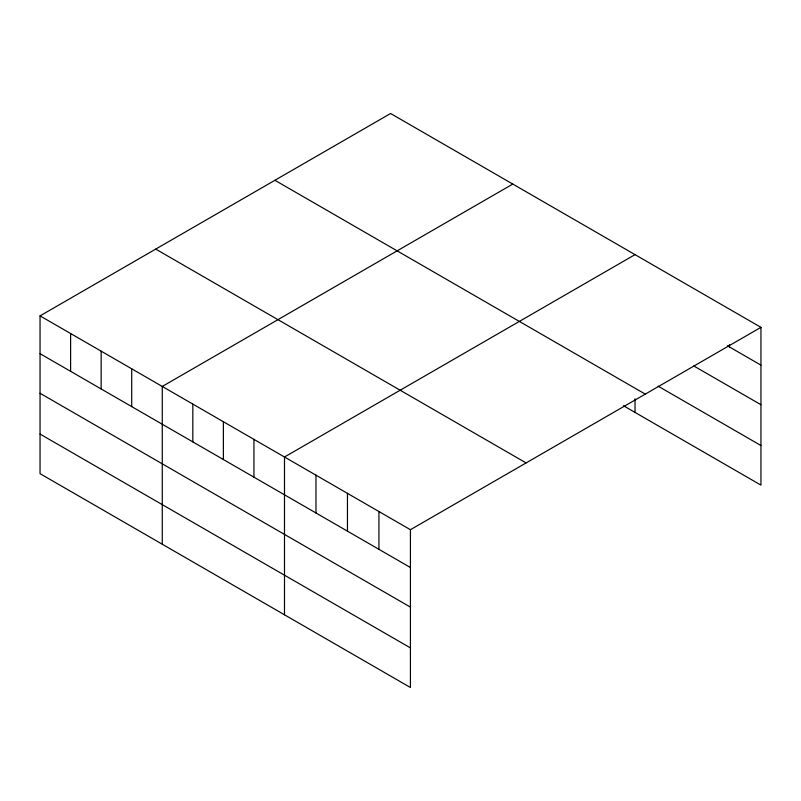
<?xml version="1.0" encoding="UTF-8"?>
<svg xmlns="http://www.w3.org/2000/svg" width="801" height="801" viewBox="0 0 801 801"><rect width="100%" height="100%" fill="white"/><g stroke="black" fill="none" stroke-linecap="round" stroke-linejoin="round"><path stroke-width="1.2" d="M40.05 315.884L410.422 529.711L410.422 687.498L40.05 473.661L40.05 315.884L390.578 113.502L760.95 327.339L760.95 485.116L623.438 405.727M512.8 184.07L162.273 386.442L162.273 544.229M635.023 254.638L284.495 457.011L284.495 614.788M410.422 529.711L760.95 327.339M727.368 345.742L760.95 365.136M693.786 365.957L760.95 404.725M658.112 386.152L760.95 445.526M274.903 180.285L645.276 394.122M155.724 249.101L526.097 462.928M40.05 353.682L410.422 567.508M40.05 393.271L410.422 607.108M40.05 434.072L410.422 647.899M729.471 344.52L729.471 346.953M635.023 398.808L635.023 412.415M378.933 511.539L378.933 549.336M347.454 493.366L347.454 531.163M315.974 475.183L315.974 512.98M253.937 439.369L253.937 477.166M223.379 421.726L223.379 459.524M192.831 404.084L192.831 441.882M131.714 368.81L131.714 406.598M101.156 351.168L101.156 388.966M70.608 333.526L70.608 371.324"/></g></svg>
